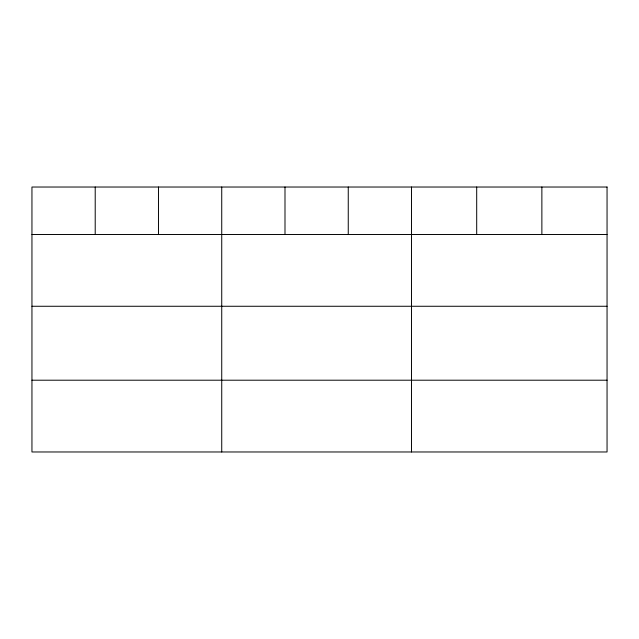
<?xml version="1.0" encoding="UTF-8"?>
<svg xmlns="http://www.w3.org/2000/svg" width="639" height="639" viewBox="0 0 639 639"><rect width="100%" height="100%" fill="white"/><g stroke="black" fill="none" stroke-linecap="round" stroke-linejoin="round"><path stroke-width="0.96" d="M31.95 234.497L607.05 234.497M31.95 306.265L607.05 306.265M31.95 380.205L607.05 380.205M541.872 187.027L541.872 234.497M476.694 187.027L476.694 234.497M411.516 187.027L411.516 451.973M348.255 187.027L348.255 234.497M284.994 187.027L284.994 234.497M221.733 187.027L221.733 451.973M158.472 187.027L158.472 234.497M95.211 187.027L95.211 234.497M607.05 187.027L31.95 187.027L31.95 451.973L607.05 451.973L607.05 187.027"/></g></svg>
